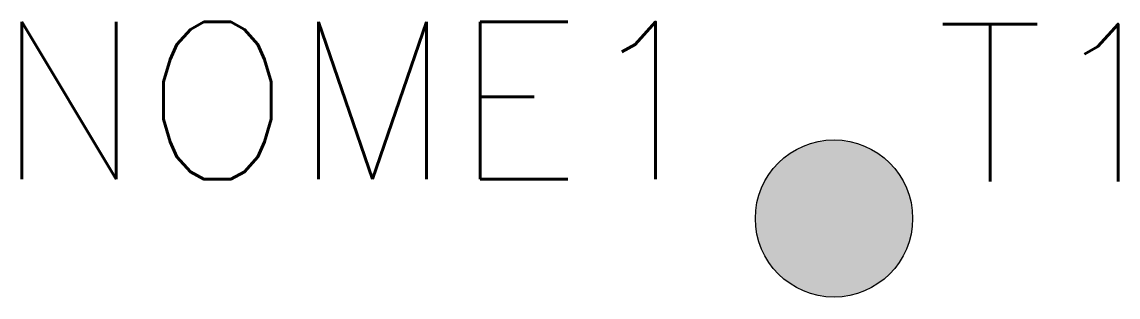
# Model space of a CAD drawing. Extents: x 239.7 to 253.6, y 204 to 207.5.
import ezdxf
from ezdxf.enums import TextEntityAlignment as Align

# ---------------------------------------------------------------- set-up
doc = ezdxf.new("R2010")
doc.units = 0
doc.header["$MEASUREMENT"] = 0
doc.layers.get('0').update_dxf_attribs({"linetype": 'CONTINUOUS'})
doc.styles.add('ROMANS', font='romans')

msp = doc.modelspace()

# ---------------------------------------------------------------- hatches: boundary and pattern name
h = msp.add_hatch(color=256)
h.dxf.hatch_style = 1
h.paths.add_polyline_path([(249, 205, 1), (251, 205, 1)])

# ---------------------------------------------------------------- linework, layer by layer
msp.add_circle((250, 205), 1)

# ---------------------------------------------------------------- texts
at = {"style": 'ROMANS', "flags": 4}
msp.add_attdef('NOME1', text='NOME1', height=2, dxfattribs=at).set_placement((248.502, 206.5), align=Align.MIDDLE_RIGHT)
msp.add_attdef('T1', text='T1', height=2, dxfattribs=at).set_placement((251.298, 206.472), align=Align.MIDDLE_LEFT)

doc.saveas('drawing.dxf')
